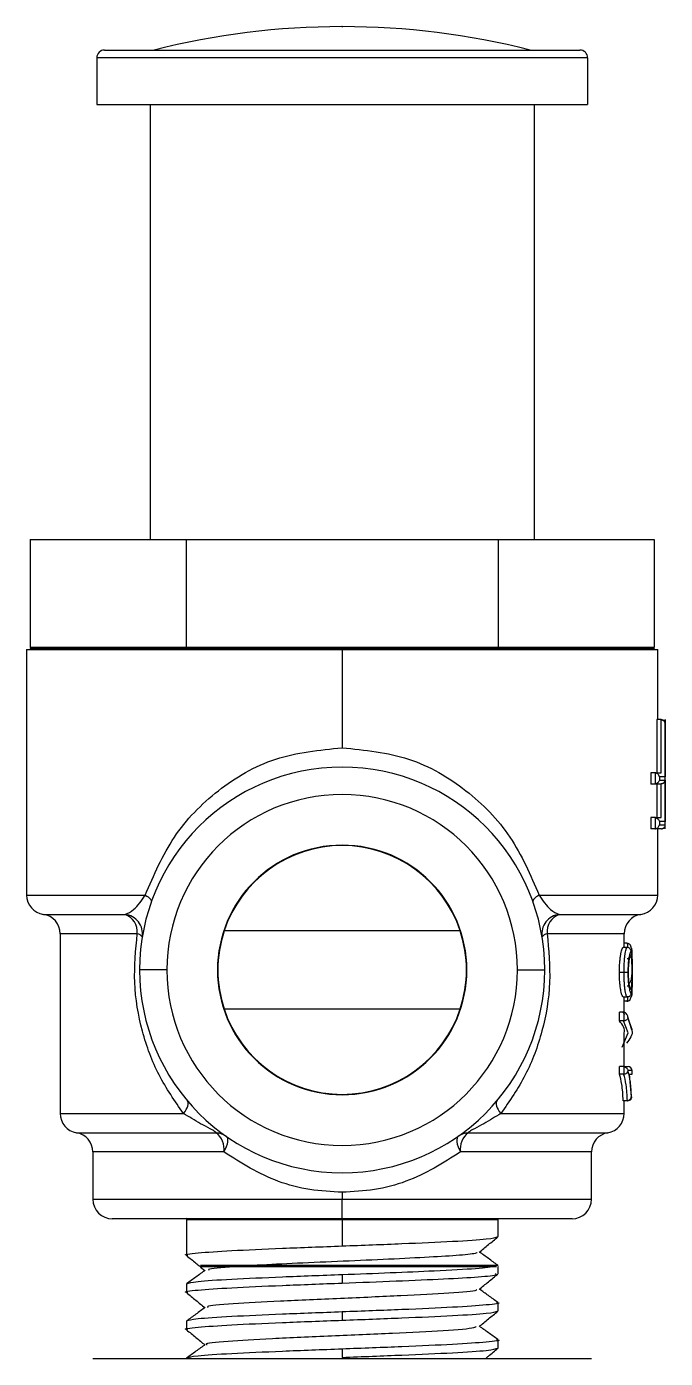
# Model space of a CAD drawing. Header units: centimetres. Extents: x -13594 to 4017, y -3206 to 1780.
# Drawn here: x -7036.48 to -7014.85, y -1848.67 to -1803.61 of the extents above; entities that cross this region are included whole.
import ezdxf

# ---------------------------------------------------------------- set-up
doc = ezdxf.new("R2010")
doc.units = ezdxf.units.CM

msp = doc.modelspace()

# ---------------------------------------------------------------- linework, layer by layer
at = {"color": 7, "linetype": 'Continuous', "lineweight": 25}
for p, q in [((-7025.811, -1803.606), (-7025.778, -1803.606)), ((-7034.108, -1804.662), (-7034.108, -1806.246)), ((-7017.481, -1804.662), (-7034.108, -1804.662)), ((-7033.844, -1804.398), (-7017.745, -1804.398)), ((-7017.481, -1804.662), (-7017.481, -1806.246)), ((-7034.108, -1806.246), (-7017.481, -1806.246)), ((-7032.3, -1806.246), (-7032.3, -1820.959)), ((-7019.289, -1806.246), (-7019.289, -1820.959)), ((-7036.362, -1820.959), (-7036.362, -1824.601)), ((-7036.362, -1820.959), (-7031.078, -1820.959)), ((-7031.078, -1820.959), (-7031.078, -1824.601)), ((-7031.078, -1820.959), (-7020.511, -1820.959)), ((-7020.511, -1820.959), (-7020.511, -1824.601)), ((-7020.511, -1820.959), (-7015.228, -1820.959)), ((-7015.228, -1820.959), (-7015.228, -1824.601)), ((-7036.362, -1824.601), (-7031.078, -1824.601)), ((-7036.362, -1824.628), (-7036.362, -1824.654)), ((-7031.078, -1824.628), (-7036.362, -1824.628)), ((-7036.362, -1824.654), (-7031.078, -1824.654)), ((-7034.029, -1824.654), (-7034.029, -1824.68)), ((-7031.078, -1824.601), (-7020.511, -1824.601)), ((-7031.078, -1824.628), (-7031.078, -1824.654)), ((-7020.511, -1824.628), (-7031.078, -1824.628)), ((-7031.078, -1824.654), (-7020.511, -1824.654)), ((-7025.795, -1824.68), (-7025.795, -1824.654)), ((-7020.511, -1824.601), (-7015.228, -1824.601)), ((-7020.511, -1824.628), (-7020.511, -1824.654)), ((-7015.228, -1824.628), (-7020.511, -1824.628)), ((-7020.511, -1824.654), (-7015.228, -1824.654)), ((-7017.56, -1824.68), (-7017.56, -1824.654)), ((-7015.228, -1824.628), (-7015.228, -1824.654)), ((-7036.484, -1824.68), (-7036.484, -1832.994)), ((-7036.484, -1824.68), (-7025.795, -1824.68)), ((-7025.795, -1824.68), (-7025.795, -1828.006)), ((-7025.795, -1824.68), (-7015.106, -1824.68)), ((-7015.106, -1827.056), (-7015.106, -1824.68)), ((-7015.133, -1827.056), (-7015.133, -1828.856)), ((-7015.001, -1827.056), (-7015.133, -1827.056)), ((-7015.001, -1827.056), (-7014.982, -1827.056)), ((-7014.992, -1828.856), (-7014.992, -1827.056)), ((-7014.979, -1827.056), (-7014.976, -1827.056)), ((-7014.86, -1827.188), (-7014.86, -1828.988)), ((-7014.857, -1827.188), (-7014.86, -1827.188)), ((-7014.857, -1830.619), (-7014.857, -1827.188)), ((-7014.856, -1830.754), (-7014.856, -1827.052)), ((-7014.847, -1827.438), (-7014.847, -1827.052)), ((-7015.34, -1828.856), (-7015.34, -1829.235)), ((-7015.206, -1828.856), (-7015.34, -1828.856)), ((-7015.206, -1828.856), (-7015.001, -1828.856)), ((-7015.179, -1829.232), (-7015.179, -1828.858)), ((-7015.049, -1828.988), (-7015.049, -1829.103)), ((-7014.86, -1828.988), (-7015.049, -1828.988)), ((-7015.049, -1829.103), (-7014.86, -1829.103)), ((-7014.86, -1829.103), (-7014.86, -1830.504)), ((-7015.206, -1829.235), (-7015.34, -1829.235)), ((-7015.001, -1829.235), (-7015.206, -1829.235)), ((-7015.133, -1829.235), (-7015.133, -1830.372)), ((-7014.992, -1830.372), (-7014.992, -1829.234)), ((-7015.34, -1830.372), (-7015.34, -1830.751)), ((-7015.206, -1830.372), (-7015.34, -1830.372)), ((-7015.206, -1830.372), (-7015.001, -1830.372)), ((-7015.179, -1830.748), (-7015.179, -1830.374)), ((-7014.86, -1830.504), (-7015.049, -1830.504)), ((-7015.049, -1830.504), (-7015.049, -1830.619)), ((-7015.206, -1830.751), (-7015.34, -1830.751)), ((-7014.982, -1830.751), (-7015.206, -1830.751)), ((-7015.106, -1832.994), (-7015.106, -1830.751)), ((-7015.049, -1830.619), (-7014.857, -1830.619)), ((-7014.983, -1830.754), (-7014.983, -1830.751)), ((-7025.795, -1831.318), (-7025.795, -1831.305)), ((-7036.484, -1832.994), (-7032.465, -1832.994)), ((-7019.124, -1832.994), (-7015.106, -1832.994)), ((-7035.916, -1833.647), (-7033.149, -1833.647)), ((-7018.441, -1833.647), (-7015.673, -1833.647)), ((-7035.349, -1834.301), (-7035.349, -1840.384)), ((-7032.736, -1834.301), (-7035.349, -1834.301)), ((-7021.797, -1834.208), (-7029.792, -1834.208)), ((-7016.241, -1834.301), (-7018.853, -1834.301)), ((-7016.241, -1834.765), (-7016.241, -1834.301)), ((-7016.142, -1834.765), (-7016.274, -1834.765)), ((-7016.151, -1834.621), (-7016.241, -1834.621)), ((-7015.977, -1835.724), (-7015.977, -1835.443)), ((-7031.733, -1835.528), (-7032.657, -1835.528)), ((-7019.857, -1835.528), (-7018.933, -1835.528)), ((-7016.247, -1835.608), (-7016.405, -1835.608)), ((-7016.143, -1836.444), (-7016.275, -1836.444)), ((-7016.241, -1836.963), (-7016.241, -1836.444)), ((-7016.15, -1836.588), (-7016.241, -1836.588)), ((-7029.792, -1836.847), (-7021.797, -1836.847)), ((-7016.405, -1837.252), (-7016.405, -1836.958)), ((-7016.277, -1836.958), (-7016.405, -1836.958)), ((-7016.265, -1837.252), (-7016.405, -1837.252)), ((-7016.277, -1836.958), (-7016.247, -1837.051)), ((-7016.109, -1837.659), (-7016.265, -1837.252)), ((-7016.247, -1837.251), (-7016.247, -1836.961)), ((-7015.978, -1837.555), (-7016.117, -1837.125)), ((-7016.117, -1837.125), (-7016.117, -1837.148)), ((-7016.117, -1837.148), (-7015.988, -1837.545)), ((-7016.313, -1838.136), (-7016.109, -1837.659)), ((-7016.241, -1838.8), (-7016.241, -1837.681)), ((-7015.977, -1837.545), (-7015.977, -1837.522)), ((-7016.405, -1839.049), (-7016.405, -1838.8)), ((-7016.271, -1838.8), (-7016.405, -1838.8)), ((-7016.261, -1839.049), (-7016.405, -1839.049)), ((-7016.271, -1838.8), (-7016.109, -1838.8)), ((-7016.247, -1839.048), (-7016.247, -1838.802)), ((-7016.117, -1838.932), (-7016.117, -1838.964)), ((-7015.977, -1838.932), (-7016.117, -1838.932)), ((-7015.995, -1839.82), (-7016.066, -1839.052)), ((-7016.066, -1839.052), (-7015.977, -1839.052)), ((-7015.977, -1839.052), (-7015.977, -1838.932)), ((-7025.795, -1839.75), (-7025.795, -1839.737)), ((-7016.142, -1839.952), (-7016.275, -1839.952)), ((-7016.241, -1840.384), (-7016.241, -1839.952)), ((-7016.116, -1839.952), (-7016.142, -1839.952)), ((-7016.005, -1839.82), (-7015.995, -1839.82)), ((-7035.349, -1840.384), (-7031.168, -1840.384)), ((-7020.422, -1840.384), (-7016.241, -1840.384)), ((-7034.794, -1841.035), (-7030.063, -1841.035)), ((-7021.527, -1841.035), (-7016.795, -1841.035)), ((-7034.24, -1841.686), (-7034.24, -1843.287)), ((-7029.8, -1841.686), (-7034.24, -1841.686)), ((-7017.349, -1841.686), (-7021.789, -1841.686)), ((-7017.349, -1843.287), (-7017.349, -1841.686)), ((-7025.795, -1843.049), (-7025.795, -1843.287)), ((-7034.24, -1843.287), (-7025.795, -1843.287)), ((-7025.795, -1843.947), (-7025.795, -1843.287)), ((-7025.795, -1843.287), (-7017.349, -1843.287)), ((-7025.795, -1843.947), (-7033.58, -1843.947)), ((-7031.073, -1843.973), (-7031.073, -1844.901)), ((-7031.073, -1843.973), (-7025.795, -1843.973)), ((-7031.068, -1843.932), (-7031.018, -1843.973)), ((-7018.009, -1843.947), (-7025.795, -1843.947)), ((-7025.795, -1843.973), (-7025.795, -1844.866)), ((-7025.795, -1843.973), (-7020.516, -1843.973)), ((-7020.516, -1844.552), (-7020.516, -1843.973)), ((-7031.073, -1844.901), (-7031.073, -1845.181)), ((-7030.59, -1845.581), (-7030.445, -1845.7)), ((-7020.566, -1845.519), (-7020.516, -1845.53)), ((-7020.516, -1845.809), (-7020.516, -1845.557)), ((-7031.073, -1846.158), (-7031.073, -1846.437)), ((-7025.795, -1845.843), (-7025.795, -1846.123)), ((-7025.795, -1847.1), (-7025.795, -1847.38)), ((-7020.516, -1847.066), (-7020.516, -1846.786)), ((-7031.073, -1847.414), (-7031.073, -1847.694)), ((-7020.516, -1848.323), (-7020.516, -1848.043)), ((-7025.795, -1848.357), (-7025.795, -1848.637)), ((-7034.24, -1848.671), (-7017.349, -1848.671))]:
    msp.add_line(p, q, dxfattribs=at).dxf.unprotected_set("ltscale", 0)
at = {"color": 7, "linetype": 'Continuous', "lineweight": 25, "flags": 128}
for points in [[(-7032.465, -1832.994), (-7032.413, -1833.026), (-7032.367, -1833.058), (-7032.328, -1833.089), (-7032.297, -1833.119), (-7032.274, -1833.147), (-7032.259, -1833.172), (-7032.253, -1833.196), (-7032.256, -1833.216)], [(-7019.124, -1832.994), (-7019.177, -1833.026), (-7019.222, -1833.058), (-7019.261, -1833.089), (-7019.292, -1833.119), (-7019.315, -1833.147), (-7019.33, -1833.172), (-7019.336, -1833.196), (-7019.334, -1833.216)], [(-7031.168, -1840.384), (-7031.118, -1840.317), (-7031.076, -1840.253), (-7031.044, -1840.19), (-7031.021, -1840.132), (-7031.009, -1840.078), (-7031.007, -1840.031), (-7031.016, -1839.99), (-7031.035, -1839.958)], [(-7020.555, -1839.958), (-7020.574, -1839.99), (-7020.582, -1840.031), (-7020.58, -1840.078), (-7020.568, -1840.132), (-7020.546, -1840.19), (-7020.513, -1840.253), (-7020.472, -1840.317), (-7020.422, -1840.384)], [(-7029.734, -1841.146), (-7029.704, -1841.178), (-7029.684, -1841.223), (-7029.676, -1841.28), (-7029.679, -1841.348), (-7029.694, -1841.424), (-7029.719, -1841.508), (-7029.755, -1841.596), (-7029.8, -1841.686)], [(-7021.855, -1841.146), (-7021.886, -1841.178), (-7021.905, -1841.223), (-7021.913, -1841.28), (-7021.91, -1841.348), (-7021.896, -1841.424), (-7021.87, -1841.508), (-7021.835, -1841.596), (-7021.789, -1841.686)]]:
    msp.add_lwpolyline(points, dxfattribs=at).dxf.unprotected_set("ltscale", 0)
at = {"color": 7, "linetype": 'Continuous', "lineweight": 25}
for centre, radius, start, end in [((-7025.811, -1829.471), 25.864, 90, 104.2134), ((-7025.778, -1829.471), 25.864, 75.7866, 90), ((-7033.844, -1804.662), 0.264, 90, 180), ((-7017.745, -1804.662), 0.264, 0, 90), ((-7025.795, -1835.528), 6.862, 0, 180), ((-7025.795, -1835.528), 5.938, 0, 180), ((-7025.795, -1835.528), 4.223, 0, 180), ((-7025.795, -1835.528), 4.21, 18.2691, 161.7309), ((-7035.824, -1832.994), 0.66, 180, 261.9522), ((-7015.766, -1832.994), 0.66, 278.0478, 0), ((-7036.008, -1834.301), 0.66, 0, 81.9522), ((-7033.215, -1834.302), 0.658, 350.7563, 84.24), ((-7033.36, -1834.237), 0.626, 354.1909, 70.3183), ((-7018.375, -1834.302), 0.658, 95.76, 189.2437), ((-7018.23, -1834.237), 0.626, 109.6817, 185.8091), ((-7015.581, -1834.301), 0.66, 98.0478, 180), ((-7032.762, -1834.533), 0.233, 32.1942, 83.6021), ((-7025.795, -1835.528), 4.21, 161.7309, 180), ((-7025.795, -1835.528), 4.21, 0, 18.2691), ((-7018.827, -1834.533), 0.233, 96.3979, 147.8058), ((-7025.795, -1835.528), 6.862, 180, 0), ((-7025.795, -1835.528), 5.938, 180, 0), ((-7025.795, -1835.528), 4.223, 180, 0), ((-7025.795, -1835.528), 4.21, 180, 198.2691), ((-7025.795, -1835.528), 4.21, 341.7309, 0), ((-7025.795, -1835.528), 4.21, 198.2691, 341.7309), ((-7016.109, -1838.932), 0.132, 0, 90), ((-7034.689, -1840.384), 0.66, 180, 260.7931), ((-7016.901, -1840.384), 0.66, 279.2069, 0), ((-7034.9, -1841.686), 0.66, 0, 80.7931), ((-7030.088, -1841.653), 0.618, 55.0364, 87.6276), ((-7030.489, -1841.586), 0.696, 351.6743, 52.2805), ((-7021.501, -1841.653), 0.618, 92.3724, 124.9636), ((-7021.101, -1841.586), 0.696, 127.7195, 188.3257), ((-7016.689, -1841.686), 0.66, 99.2069, 180), ((-7033.58, -1843.287), 0.66, 180, 270), ((-7018.009, -1843.287), 0.66, 270, 0)]:
    msp.add_arc(centre, radius, start, end, dxfattribs=at).dxf.unprotected_set("ltscale", 0)
for points, knots in [([(-7014.992, -1827.056), (-7014.994, -1827.056), (-7014.997, -1827.056), (-7014.999, -1827.056), (-7015.001, -1827.056)], [0, 0, 0, 0, 0.56, 1, 1, 1, 1]), ([(-7014.992, -1827.056), (-7014.983, -1827.057), (-7014.965, -1827.059), (-7014.939, -1827.069), (-7014.914, -1827.085), (-7014.891, -1827.108), (-7014.868, -1827.142), (-7014.863, -1827.171), (-7014.86, -1827.188)], [0, 0, 0, 0, 0.107543, 0.224836, 0.35505, 0.500546, 0.703894, 1, 1, 1, 1]), ([(-7014.982, -1827.056), (-7014.973, -1827.056), (-7014.954, -1827.058), (-7014.927, -1827.067), (-7014.903, -1827.082), (-7014.88, -1827.105), (-7014.86, -1827.141), (-7014.858, -1827.17), (-7014.857, -1827.188)], [0, 0, 0, 0, 0.108647, 0.225996, 0.355811, 0.50089, 0.703874, 1, 1, 1, 1]), ([(-7032.465, -1832.994), (-7032.172, -1832.315), (-7031.586, -1830.957), (-7030.059, -1829.397), (-7028.107, -1828.243), (-7026.565, -1828.085), (-7025.795, -1828.006)], [0, 0, 0, 0, 0.249988, 0.500272, 0.750508, 1, 1, 1, 1]), ([(-7025.795, -1828.006), (-7025.025, -1828.085), (-7023.484, -1828.243), (-7021.533, -1829.395), (-7020.005, -1830.955), (-7019.418, -1832.314), (-7019.124, -1832.994)], [0, 0, 0, 0, 0.249286, 0.499382, 0.749414, 1, 1, 1, 1]), ([(-7015.179, -1828.858), (-7015.184, -1828.858), (-7015.193, -1828.856), (-7015.202, -1828.856), (-7015.206, -1828.856)], [0, 0, 0, 0, 0.5599992, 1, 1, 1, 1]), ([(-7015.049, -1828.988), (-7015.054, -1828.972), (-7015.062, -1828.946), (-7015.09, -1828.907), (-7015.121, -1828.881), (-7015.154, -1828.865), (-7015.171, -1828.86), (-7015.179, -1828.858)], [0, 0, 0, 0, 0.295371, 0.4995974, 0.7748063, 0.8928538, 1, 1, 1, 1]), ([(-7015.049, -1829.103), (-7015.054, -1829.119), (-7015.062, -1829.145), (-7015.09, -1829.184), (-7015.121, -1829.21), (-7015.154, -1829.226), (-7015.171, -1829.23), (-7015.179, -1829.232)], [0, 0, 0, 0, 0.2954575, 0.4995995, 0.7751071, 0.8930658, 1, 1, 1, 1]), ([(-7015.001, -1828.856), (-7014.999, -1828.856), (-7014.996, -1828.856), (-7014.993, -1828.856), (-7014.992, -1828.856)], [0, 0, 0, 0, 0.56, 1, 1, 1, 1]), ([(-7014.86, -1829.103), (-7014.863, -1829.12), (-7014.868, -1829.148), (-7014.891, -1829.183), (-7014.914, -1829.206), (-7014.939, -1829.221), (-7014.965, -1829.231), (-7014.983, -1829.233), (-7014.992, -1829.234)], [0, 0, 0, 0, 0.295986, 0.499482, 0.644676, 0.774811, 0.892205, 1, 1, 1, 1]), ([(-7015.206, -1829.235), (-7015.2, -1829.235), (-7015.191, -1829.234), (-7015.183, -1829.233), (-7015.179, -1829.232)], [0, 0, 0, 0, 0.5600014, 1, 1, 1, 1]), ([(-7014.992, -1829.234), (-7014.994, -1829.235), (-7014.997, -1829.235), (-7014.999, -1829.235), (-7015.001, -1829.235)], [0, 0, 0, 0, 0.56, 1, 1, 1, 1]), ([(-7015.179, -1830.374), (-7015.184, -1830.373), (-7015.193, -1830.372), (-7015.202, -1830.372), (-7015.206, -1830.372)], [0, 0, 0, 0, 0.5599992, 1, 1, 1, 1]), ([(-7015.179, -1830.374), (-7015.171, -1830.376), (-7015.154, -1830.38), (-7015.121, -1830.396), (-7015.09, -1830.423), (-7015.062, -1830.461), (-7015.054, -1830.488), (-7015.049, -1830.504)], [0, 0, 0, 0, 0.106922, 0.224875, 0.500391, 0.704501, 1, 1, 1, 1]), ([(-7015.001, -1830.372), (-7014.999, -1830.372), (-7014.996, -1830.372), (-7014.993, -1830.372), (-7014.992, -1830.372)], [0, 0, 0, 0, 0.56, 1, 1, 1, 1]), ([(-7015.206, -1830.751), (-7015.2, -1830.75), (-7015.191, -1830.75), (-7015.183, -1830.749), (-7015.179, -1830.748)], [0, 0, 0, 0, 0.560001, 1, 1, 1, 1]), ([(-7015.179, -1830.748), (-7015.171, -1830.746), (-7015.154, -1830.742), (-7015.121, -1830.726), (-7015.09, -1830.7), (-7015.062, -1830.661), (-7015.054, -1830.634), (-7015.049, -1830.619)], [0, 0, 0, 0, 0.1071335, 0.2251755, 0.5003931, 0.7045876, 1, 1, 1, 1]), ([(-7014.982, -1830.751), (-7014.973, -1830.75), (-7014.954, -1830.749), (-7014.928, -1830.739), (-7014.903, -1830.724), (-7014.88, -1830.701), (-7014.86, -1830.666), (-7014.858, -1830.636), (-7014.857, -1830.619)], [0, 0, 0, 0, 0.108385, 0.2256245, 0.35551, 0.5008898, 0.7037672, 1, 1, 1, 1]), ([(-7033.149, -1833.647), (-7033.052, -1833.61), (-7032.904, -1833.553), (-7032.672, -1833.291), (-7032.53, -1833.087), (-7032.465, -1832.994)], [0, 0, 0, 0, 0.499799, 0.773617, 1, 1, 1, 1]), ([(-7019.124, -1832.994), (-7019.06, -1833.087), (-7018.917, -1833.292), (-7018.686, -1833.553), (-7018.537, -1833.61), (-7018.441, -1833.647)], [0, 0, 0, 0, 0.226549, 0.500623, 1, 1, 1, 1]), ([(-7031.168, -1840.384), (-7031.462, -1839.962), (-7032.052, -1839.118), (-7032.605, -1837.616), (-7032.893, -1835.963), (-7032.788, -1834.85), (-7032.736, -1834.301)], [0, 0, 0, 0, 0.249649, 0.499889, 0.752858, 1, 1, 1, 1]), ([(-7018.853, -1834.301), (-7018.801, -1834.85), (-7018.696, -1835.961), (-7018.984, -1837.613), (-7019.536, -1839.116), (-7020.126, -1839.961), (-7020.422, -1840.384)], [0, 0, 0, 0, 0.246903, 0.499607, 0.749783, 1, 1, 1, 1]), ([(-7016.405, -1835.608), (-7016.404, -1835.548), (-7016.403, -1835.427), (-7016.392, -1835.256), (-7016.375, -1835.103), (-7016.347, -1834.936), (-7016.308, -1834.788), (-7016.285, -1834.772), (-7016.274, -1834.765)], [0, 0, 0, 0, 0.1251704, 0.2506356, 0.3726898, 0.5005168, 0.7495273, 1, 1, 1, 1]), ([(-7016.247, -1835.608), (-7016.247, -1835.549), (-7016.246, -1835.426), (-7016.237, -1835.249), (-7016.224, -1835.093), (-7016.201, -1834.926), (-7016.17, -1834.786), (-7016.151, -1834.772), (-7016.141, -1834.765)], [0, 0, 0, 0, 0.123539, 0.254629, 0.384903, 0.511976, 0.761123, 1, 1, 1, 1]), ([(-7016.151, -1834.621), (-7016.14, -1834.621), (-7016.114, -1834.623), (-7016.08, -1834.64), (-7016.053, -1834.663), (-7016.035, -1834.688), (-7016.022, -1834.719), (-7016.021, -1834.741), (-7016.02, -1834.753)], [0, 0, 0, 0, 0.15912, 0.385664, 0.524485, 0.676706, 0.837345, 1, 1, 1, 1]), ([(-7016.117, -1834.768), (-7016.117, -1834.762), (-7016.119, -1834.691), (-7016.129, -1834.64), (-7016.144, -1834.627), (-7016.151, -1834.621)], [0, 0, 0, 0, 0.042402, 0.534959, 1, 1, 1, 1]), ([(-7016.01, -1834.897), (-7016.011, -1834.885), (-7016.012, -1834.863), (-7016.025, -1834.832), (-7016.044, -1834.807), (-7016.071, -1834.783), (-7016.104, -1834.767), (-7016.13, -1834.765), (-7016.141, -1834.765)], [0, 0, 0, 0, 0.163543, 0.324905, 0.477575, 0.616521, 0.842422, 1, 1, 1, 1]), ([(-7016.01, -1835.016), (-7016.011, -1835.028), (-7016.012, -1835.05), (-7016.025, -1835.08), (-7016.043, -1835.106), (-7016.07, -1835.129), (-7016.104, -1835.146), (-7016.13, -1835.148), (-7016.141, -1835.148)], [0, 0, 0, 0, 0.1622, 0.322447, 0.474412, 0.613149, 0.840028, 1, 1, 1, 1]), ([(-7016.01, -1834.897), (-7016.021, -1834.904), (-7016.042, -1834.92), (-7016.082, -1835.088), (-7016.112, -1835.331), (-7016.116, -1835.516), (-7016.117, -1835.608)], [0, 0, 0, 0, 0.28021, 0.559393, 0.779634, 1, 1, 1, 1]), ([(-7016.097, -1835.606), (-7016.094, -1835.509), (-7016.089, -1835.315), (-7016.049, -1835.068), (-7016.025, -1835.036), (-7016.01, -1835.016)], [0, 0, 0, 0, 0.27921, 0.560362, 1, 1, 1, 1]), ([(-7016.02, -1834.753), (-7016.011, -1834.759), (-7015.996, -1834.769), (-7015.986, -1834.849), (-7015.981, -1834.942), (-7015.978, -1835.065), (-7015.978, -1835.164), (-7015.977, -1835.224), (-7015.977, -1835.253), (-7015.977, -1835.356), (-7015.977, -1835.453), (-7015.977, -1835.529)], [0, 0, 0, 0, 0.248201, 0.374718, 0.497622, 0.621035, 0.747751, 0.750057, 0.767744, 0.81645, 1, 1, 1, 1]), ([(-7015.977, -1835.529), (-7015.977, -1835.358), (-7015.978, -1835.146), (-7015.985, -1834.981), (-7015.991, -1834.929), (-7015.999, -1834.9), (-7016.006, -1834.898), (-7016.01, -1834.897)], [0, 0, 0, 0, 0.500673, 0.623829, 0.750238, 0.874331, 1, 1, 1, 1]), ([(-7016.01, -1835.016), (-7016.003, -1835.023), (-7015.989, -1835.037), (-7015.98, -1835.178), (-7015.978, -1835.376), (-7015.977, -1835.527), (-7015.977, -1835.602)], [0, 0, 0, 0, 0.280523, 0.559901, 0.780257, 1, 1, 1, 1]), ([(-7016.275, -1836.444), (-7016.286, -1836.436), (-7016.309, -1836.421), (-7016.348, -1836.277), (-7016.375, -1836.11), (-7016.392, -1835.958), (-7016.403, -1835.788), (-7016.404, -1835.668), (-7016.405, -1835.608)], [0, 0, 0, 0, 0.247651, 0.497085, 0.62517, 0.74789, 0.873374, 1, 1, 1, 1]), ([(-7016.142, -1836.444), (-7016.152, -1836.437), (-7016.172, -1836.422), (-7016.202, -1836.284), (-7016.224, -1836.116), (-7016.237, -1835.961), (-7016.246, -1835.787), (-7016.247, -1835.667), (-7016.247, -1835.608)], [0, 0, 0, 0, 0.238516, 0.488984, 0.615972, 0.746637, 0.876582, 1, 1, 1, 1]), ([(-7016.117, -1835.608), (-7016.12, -1835.608), (-7016.124, -1835.608), (-7016.139, -1835.608), (-7016.158, -1835.608), (-7016.183, -1835.608), (-7016.214, -1835.608), (-7016.237, -1835.608), (-7016.247, -1835.608)], [0, 0, 0, 0, 0.165329, 0.326168, 0.477257, 0.614674, 0.84005, 1, 1, 1, 1]), ([(-7016.117, -1835.608), (-7016.117, -1835.659), (-7016.116, -1835.762), (-7016.107, -1835.906), (-7016.093, -1836.035), (-7016.071, -1836.175), (-7016.04, -1836.294), (-7016.021, -1836.306), (-7016.011, -1836.312)], [0, 0, 0, 0, 0.125631, 0.250202, 0.371941, 0.500785, 0.749514, 1, 1, 1, 1]), ([(-7016.11, -1835.995), (-7016.103, -1835.994), (-7016.089, -1835.992), (-7016.061, -1835.974), (-7016.025, -1835.926), (-7015.986, -1835.815), (-7015.981, -1835.718), (-7015.977, -1835.653)], [0, 0, 0, 0, 0.052238, 0.108589, 0.254002, 0.503704, 1, 1, 1, 1]), ([(-7016.012, -1836.192), (-7016.021, -1836.184), (-7016.039, -1836.168), (-7016.069, -1836.027), (-7016.093, -1835.832), (-7016.096, -1835.681), (-7016.097, -1835.606)], [0, 0, 0, 0, 0.280463, 0.560062, 0.780535, 1, 1, 1, 1]), ([(-7015.977, -1835.653), (-7015.977, -1835.733), (-7015.977, -1835.833), (-7015.977, -1835.939), (-7015.977, -1835.967), (-7015.977, -1835.974), (-7015.977, -1835.977), (-7015.977, -1836.032), (-7015.978, -1836.135), (-7015.98, -1836.259), (-7015.985, -1836.349), (-7015.994, -1836.436), (-7016.009, -1836.448), (-7016.019, -1836.456)], [0, 0, 0, 0, 0.186224, 0.234389, 0.247235, 0.250849, 0.251953, 0.252589, 0.379528, 0.502399, 0.612605, 0.729647, 1, 1, 1, 1]), ([(-7015.977, -1835.602), (-7015.978, -1835.7), (-7015.978, -1835.896), (-7015.983, -1836.147), (-7016.001, -1836.175), (-7016.012, -1836.192)], [0, 0, 0, 0, 0.279542, 0.560378, 1, 1, 1, 1]), ([(-7016.011, -1836.312), (-7016.003, -1836.306), (-7015.988, -1836.294), (-7015.978, -1836.059), (-7015.977, -1835.807), (-7015.977, -1835.653)], [0, 0, 0, 0, 0.28025, 0.558673, 1, 1, 1, 1]), ([(-7016.143, -1836.06), (-7016.132, -1836.061), (-7016.105, -1836.063), (-7016.072, -1836.079), (-7016.045, -1836.103), (-7016.027, -1836.128), (-7016.014, -1836.159), (-7016.013, -1836.181), (-7016.012, -1836.192)], [0, 0, 0, 0, 0.160874, 0.388134, 0.526803, 0.678509, 0.838331, 1, 1, 1, 1]), ([(-7016.011, -1836.312), (-7016.012, -1836.323), (-7016.014, -1836.346), (-7016.026, -1836.376), (-7016.045, -1836.402), (-7016.072, -1836.425), (-7016.105, -1836.441), (-7016.132, -1836.443), (-7016.142, -1836.444)], [0, 0, 0, 0, 0.162896, 0.323741, 0.476101, 0.614973, 0.841354, 1, 1, 1, 1]), ([(-7016.15, -1836.588), (-7016.143, -1836.582), (-7016.128, -1836.57), (-7016.119, -1836.52), (-7016.117, -1836.448), (-7016.116, -1836.441)], [0, 0, 0, 0, 0.462084, 0.944978, 1, 1, 1, 1]), ([(-7016.15, -1836.588), (-7016.139, -1836.587), (-7016.113, -1836.585), (-7016.079, -1836.569), (-7016.052, -1836.546), (-7016.034, -1836.52), (-7016.021, -1836.49), (-7016.02, -1836.467), (-7016.019, -1836.456)], [0, 0, 0, 0, 0.1585875, 0.3849342, 0.5238069, 0.6761818, 0.8370586, 1, 1, 1, 1]), ([(-7016.251, -1837.681), (-7016.248, -1837.674), (-7016.184, -1837.531), (-7016.298, -1837.388), (-7016.405, -1837.252)], [0, 0, 0, 0, 0.053395, 1, 1, 1, 1]), ([(-7016.247, -1836.961), (-7016.253, -1836.96), (-7016.262, -1836.958), (-7016.272, -1836.958), (-7016.277, -1836.958)], [0, 0, 0, 0, 0.5600148, 1, 1, 1, 1]), ([(-7016.265, -1837.252), (-7016.262, -1837.252), (-7016.256, -1837.252), (-7016.25, -1837.251), (-7016.247, -1837.251)], [0, 0, 0, 0, 0.560003, 1, 1, 1, 1]), ([(-7016.117, -1837.125), (-7016.121, -1837.106), (-7016.128, -1837.073), (-7016.155, -1837.024), (-7016.187, -1836.99), (-7016.222, -1836.968), (-7016.239, -1836.963), (-7016.247, -1836.961)], [0, 0, 0, 0, 0.2967732, 0.5001365, 0.782455, 0.8981154, 1, 1, 1, 1]), ([(-7016.117, -1837.148), (-7016.122, -1837.161), (-7016.129, -1837.183), (-7016.159, -1837.215), (-7016.191, -1837.235), (-7016.223, -1837.247), (-7016.239, -1837.25), (-7016.247, -1837.251)], [0, 0, 0, 0, 0.2947133, 0.5002901, 0.7694357, 0.8889709, 1, 1, 1, 1]), ([(-7015.988, -1837.545), (-7015.985, -1837.556), (-7015.93, -1837.71), (-7016.053, -1837.864), (-7016.167, -1838.007)], [0, 0, 0, 0, 0.070293, 1, 1, 1, 1]), ([(-7016.275, -1839.952), (-7016.286, -1839.753), (-7016.309, -1839.376), (-7016.374, -1839.154), (-7016.405, -1839.049)], [0, 0, 0, 0, 0.527986, 1, 1, 1, 1]), ([(-7016.247, -1838.802), (-7016.252, -1838.802), (-7016.259, -1838.8), (-7016.267, -1838.8), (-7016.271, -1838.8)], [0, 0, 0, 0, 0.56, 1, 1, 1, 1]), ([(-7016.261, -1839.049), (-7016.259, -1839.049), (-7016.254, -1839.049), (-7016.249, -1839.049), (-7016.247, -1839.048)], [0, 0, 0, 0, 0.560003, 1, 1, 1, 1]), ([(-7016.134, -1839.952), (-7016.143, -1839.761), (-7016.163, -1839.384), (-7016.229, -1839.16), (-7016.261, -1839.049)], [0, 0, 0, 0, 0.505219, 1, 1, 1, 1]), ([(-7016.247, -1838.802), (-7016.239, -1838.804), (-7016.223, -1838.808), (-7016.189, -1838.824), (-7016.157, -1838.85), (-7016.129, -1838.889), (-7016.122, -1838.916), (-7016.117, -1838.932)], [0, 0, 0, 0, 0.1070096, 0.2249282, 0.5006139, 0.7045056, 1, 1, 1, 1]), ([(-7016.247, -1839.048), (-7016.24, -1839.047), (-7016.224, -1839.045), (-7016.192, -1839.035), (-7016.16, -1839.019), (-7016.13, -1838.993), (-7016.122, -1838.975), (-7016.117, -1838.964)], [0, 0, 0, 0, 0.112998, 0.233452, 0.49976, 0.699815, 1, 1, 1, 1]), ([(-7016.117, -1838.964), (-7016.09, -1839.074), (-7016.034, -1839.297), (-7016.015, -1839.645), (-7016.005, -1839.82)], [0, 0, 0, 0, 0.498687, 1, 1, 1, 1]), ([(-7016.142, -1839.952), (-7016.141, -1839.952), (-7016.138, -1839.952), (-7016.135, -1839.952), (-7016.134, -1839.952)], [0, 0, 0, 0, 0.56, 1, 1, 1, 1]), ([(-7016.134, -1839.952), (-7016.125, -1839.951), (-7016.109, -1839.949), (-7016.084, -1839.939), (-7016.061, -1839.926), (-7016.037, -1839.904), (-7016.013, -1839.87), (-7016.008, -1839.838), (-7016.005, -1839.82)], [0, 0, 0, 0, 0.114977, 0.236023, 0.364246, 0.50059, 0.704991, 1, 1, 1, 1]), ([(-7015.995, -1839.82), (-7015.996, -1839.846), (-7015.997, -1839.88), (-7016.03, -1839.92), (-7016.055, -1839.938), (-7016.08, -1839.948), (-7016.101, -1839.951), (-7016.111, -1839.952), (-7016.116, -1839.952)], [0, 0, 0, 0, 0.497859, 0.65884, 0.792431, 0.903336, 0.95285, 1, 1, 1, 1]), ([(-7030.063, -1841.035), (-7030.065, -1841.03), (-7030.07, -1841.021), (-7030.114, -1840.991), (-7030.183, -1840.951), (-7030.342, -1840.864), (-7030.702, -1840.672), (-7030.981, -1840.499), (-7031.168, -1840.384)], [0, 0, 0, 0, 0.056575, 0.112826, 0.175994, 0.251629, 0.501351, 1, 1, 1, 1]), ([(-7020.422, -1840.384), (-7020.608, -1840.499), (-7020.887, -1840.672), (-7021.247, -1840.864), (-7021.406, -1840.951), (-7021.476, -1840.991), (-7021.52, -1841.02), (-7021.524, -1841.03), (-7021.527, -1841.035)], [0, 0, 0, 0, 0.4985771, 0.7480513, 0.8238033, 0.8870525, 0.9433642, 1, 1, 1, 1]), ([(-7025.795, -1843.049), (-7026.16, -1843.031), (-7026.901, -1842.993), (-7028.327, -1842.62), (-7029.212, -1842.059), (-7029.8, -1841.686)], [0, 0, 0, 0, 0.246865, 0.499961, 1, 1, 1, 1]), ([(-7021.789, -1841.686), (-7022.377, -1842.059), (-7023.262, -1842.619), (-7024.689, -1842.993), (-7025.429, -1843.031), (-7025.795, -1843.049)], [0, 0, 0, 0, 0.499847, 0.753037, 1, 1, 1, 1]), ([(-7031.027, -1845.19), (-7031.044, -1845.187), (-7031.207, -1845.157), (-7030.748, -1845.102), (-7029.638, -1845.024), (-7027.864, -1844.945), (-7026.484, -1844.893), (-7025.795, -1844.866)], [0, 0, 0, 0, 0.027937, 0.270952, 0.513968, 0.756984, 1, 1, 1, 1]), ([(-7021.157, -1845.082), (-7021.051, -1844.995), (-7020.839, -1844.821), (-7020.627, -1844.648), (-7020.522, -1844.561)], [0, 0, 0, 0, 0.499978, 1, 1, 1, 1]), ([(-7031.068, -1845.189), (-7030.962, -1845.276), (-7030.812, -1845.4), (-7030.661, -1845.523), (-7030.616, -1845.56)], [0, 0, 0, 0, 0.703479, 1, 1, 1, 1]), ([(-7021.22, -1845.083), (-7021.228, -1845.095), (-7021.25, -1845.13), (-7021.871, -1845.192), (-7022.952, -1845.256), (-7024.377, -1845.327), (-7025.955, -1845.393), (-7027.541, -1845.461), (-7028.405, -1845.507), (-7028.837, -1845.53)], [0, 0, 0, 0, 0.0885362, 0.2417929, 0.3917785, 0.5448084, 0.6956641, 0.8475905, 1, 1, 1, 1]), ([(-7020.523, -1845.52), (-7020.629, -1845.443), (-7020.836, -1845.294), (-7021.043, -1845.145), (-7021.144, -1845.072)], [0, 0, 0, 0, 0.511733, 1, 1, 1, 1]), ([(-7030.431, -1845.69), (-7030.537, -1845.766), (-7030.749, -1845.919), (-7030.961, -1846.072), (-7031.066, -1846.148)], [0, 0, 0, 0, 0.4999699, 1, 1, 1, 1]), ([(-7030.57, -1845.557), (-7030.585, -1845.557), (-7030.66, -1845.557), (-7030.276, -1845.557), (-7029.619, -1845.557), (-7029.289, -1845.557)], [0, 0, 0, 0, 0.113625, 0.555875, 1, 1, 1, 1]), ([(-7028.837, -1845.53), (-7029.225, -1845.53), (-7029.999, -1845.53), (-7030.594, -1845.53), (-7030.593, -1845.53), (-7030.592, -1845.53)], [0, 0, 0, 0, 0.376132, 0.752241, 1, 1, 1, 1]), ([(-7029.289, -1845.557), (-7029.724, -1845.588), (-7030.354, -1845.633), (-7030.324, -1845.676), (-7030.315, -1845.689)], [0, 0, 0, 0, 0.689704, 1, 1, 1, 1]), ([(-7029.289, -1845.557), (-7028.966, -1845.557), (-7028.32, -1845.557), (-7027.017, -1845.557), (-7025.608, -1845.557), (-7024.186, -1845.557), (-7022.871, -1845.557), (-7021.78, -1845.557), (-7020.949, -1845.557), (-7020.695, -1845.557), (-7020.568, -1845.557)], [0, 0, 0, 0, 0.124878, 0.249821, 0.374818, 0.499866, 0.624905, 0.749903, 0.874886, 1, 1, 1, 1]), ([(-7020.516, -1845.53), (-7020.579, -1845.53), (-7020.705, -1845.53), (-7021.369, -1845.53), (-7022.326, -1845.53), (-7023.547, -1845.53), (-7024.929, -1845.53), (-7026.355, -1845.53), (-7027.733, -1845.53), (-7028.468, -1845.53), (-7028.837, -1845.53)], [0, 0, 0, 0, 0.1248, 0.249791, 0.374839, 0.499819, 0.624723, 0.749509, 0.874382, 1, 1, 1, 1]), ([(-7020.568, -1845.557), (-7020.75, -1845.584), (-7021.11, -1845.639), (-7022.514, -1845.71), (-7024.132, -1845.782), (-7025.243, -1845.823), (-7025.795, -1845.843)], [0, 0, 0, 0, 0.281785, 0.558601, 0.780662, 1, 1, 1, 1]), ([(-7025.795, -1846.123), (-7025.174, -1846.1), (-7023.928, -1846.053), (-7022.286, -1845.98), (-7021.112, -1845.913), (-7020.517, -1845.852), (-7020.578, -1845.819), (-7020.596, -1845.809)], [0, 0, 0, 0, 0.224896, 0.451342, 0.674764, 0.902087, 1, 1, 1, 1]), ([(-7021.157, -1846.339), (-7021.051, -1846.252), (-7020.839, -1846.078), (-7020.627, -1845.904), (-7020.522, -1845.818)], [0, 0, 0, 0, 0.499978, 1, 1, 1, 1]), ([(-7031.025, -1846.447), (-7031.043, -1846.444), (-7031.207, -1846.414), (-7030.748, -1846.359), (-7029.638, -1846.28), (-7027.864, -1846.202), (-7026.484, -1846.149), (-7025.795, -1846.123)], [0, 0, 0, 0, 0.028836, 0.271627, 0.514418, 0.757209, 1, 1, 1, 1]), ([(-7031.068, -1846.446), (-7030.962, -1846.533), (-7030.754, -1846.703), (-7030.547, -1846.874), (-7030.445, -1846.957)], [0, 0, 0, 0, 0.510441, 1, 1, 1, 1]), ([(-7021.267, -1846.339), (-7021.252, -1846.35), (-7021.196, -1846.391), (-7022.083, -1846.466), (-7023.735, -1846.554), (-7025.854, -1846.646), (-7027.963, -1846.738), (-7029.575, -1846.825), (-7030.416, -1846.898), (-7030.347, -1846.937), (-7030.331, -1846.946)], [0, 0, 0, 0, 0.0558946, 0.206658, 0.3554945, 0.5052084, 0.6552154, 0.8039088, 0.9547538, 1, 1, 1, 1]), ([(-7020.523, -1846.776), (-7020.629, -1846.7), (-7020.836, -1846.551), (-7021.043, -1846.401), (-7021.144, -1846.329)], [0, 0, 0, 0, 0.5119114, 1, 1, 1, 1]), ([(-7030.431, -1846.946), (-7030.537, -1847.023), (-7030.749, -1847.176), (-7030.96, -1847.328), (-7031.066, -1847.405)], [0, 0, 0, 0, 0.499968, 1, 1, 1, 1]), ([(-7020.571, -1846.775), (-7020.551, -1846.779), (-7020.382, -1846.809), (-7020.84, -1846.865), (-7021.952, -1846.943), (-7023.725, -1847.022), (-7025.105, -1847.074), (-7025.795, -1847.1)], [0, 0, 0, 0, 0.032616, 0.274462, 0.516308, 0.758154, 1, 1, 1, 1]), ([(-7021.157, -1847.596), (-7021.051, -1847.509), (-7020.839, -1847.335), (-7020.627, -1847.161), (-7020.522, -1847.074)], [0, 0, 0, 0, 0.499979, 1, 1, 1, 1]), ([(-7031.026, -1847.703), (-7031.044, -1847.7), (-7031.207, -1847.671), (-7030.748, -1847.616), (-7029.638, -1847.537), (-7027.864, -1847.458), (-7026.484, -1847.406), (-7025.795, -1847.38)], [0, 0, 0, 0, 0.028214, 0.271161, 0.514107, 0.757054, 1, 1, 1, 1]), ([(-7021.273, -1847.596), (-7021.272, -1847.612), (-7021.268, -1847.657), (-7022.282, -1847.735), (-7024.028, -1847.826), (-7026.171, -1847.915), (-7028.246, -1848.008), (-7029.748, -1848.095), (-7030.481, -1848.164), (-7030.382, -1848.199), (-7030.369, -1848.203)], [0, 0, 0, 0, 0.0782902, 0.2285803, 0.3779334, 0.5269629, 0.6775319, 0.8259771, 0.9767855, 1, 1, 1, 1]), ([(-7020.523, -1848.033), (-7020.629, -1847.956), (-7020.836, -1847.807), (-7021.043, -1847.658), (-7021.144, -1847.585)], [0, 0, 0, 0, 0.5119593, 1, 1, 1, 1]), ([(-7031.068, -1847.703), (-7030.962, -1847.79), (-7030.754, -1847.96), (-7030.547, -1848.13), (-7030.445, -1848.214)], [0, 0, 0, 0, 0.5102535, 1, 1, 1, 1]), ([(-7020.571, -1848.032), (-7020.551, -1848.036), (-7020.382, -1848.065), (-7020.84, -1848.121), (-7021.952, -1848.2), (-7023.725, -1848.278), (-7025.105, -1848.331), (-7025.795, -1848.357)], [0, 0, 0, 0, 0.032663, 0.274497, 0.516332, 0.758166, 1, 1, 1, 1]), ([(-7030.431, -1848.203), (-7030.537, -1848.28), (-7030.749, -1848.432), (-7030.96, -1848.585), (-7031.066, -1848.661)], [0, 0, 0, 0, 0.499968, 1, 1, 1, 1]), ([(-7020.935, -1848.671), (-7020.903, -1848.644), (-7020.765, -1848.531), (-7020.627, -1848.418), (-7020.521, -1848.331)], [0, 0, 0, 0, 0.232838, 1, 1, 1, 1])]:
    msp.add_open_spline(points, degree=3, knots=knots, dxfattribs=at).dxf.unprotected_set("ltscale", 0)
for points in [[(-7025.795, -1844.866), (-7025.103, -1844.84), (-7023.72, -1844.788), (-7021.975, -1844.709), (-7020.754, -1844.631), (-7020.596, -1844.578), (-7020.516, -1844.552)], [(-7025.795, -1845.843), (-7026.486, -1845.87), (-7027.87, -1845.922), (-7029.614, -1846.001), (-7030.835, -1846.079), (-7030.994, -1846.132), (-7031.073, -1846.158)], [(-7025.795, -1847.1), (-7026.486, -1847.126), (-7027.87, -1847.179), (-7029.614, -1847.257), (-7030.835, -1847.336), (-7030.994, -1847.388), (-7031.073, -1847.414)], [(-7025.795, -1847.38), (-7025.103, -1847.354), (-7023.72, -1847.301), (-7021.975, -1847.223), (-7020.754, -1847.144), (-7020.596, -1847.092), (-7020.516, -1847.066)], [(-7025.795, -1848.357), (-7026.486, -1848.383), (-7027.87, -1848.436), (-7029.614, -1848.514), (-7030.835, -1848.593), (-7030.994, -1848.645), (-7031.073, -1848.671)], [(-7025.795, -1848.637), (-7025.103, -1848.611), (-7023.72, -1848.558), (-7021.975, -1848.48), (-7020.754, -1848.401), (-7020.596, -1848.349), (-7020.516, -1848.323)]]:
    msp.add_open_spline(points, degree=3, dxfattribs=at).dxf.unprotected_set("ltscale", 0)

doc.saveas('drawing.dxf')
